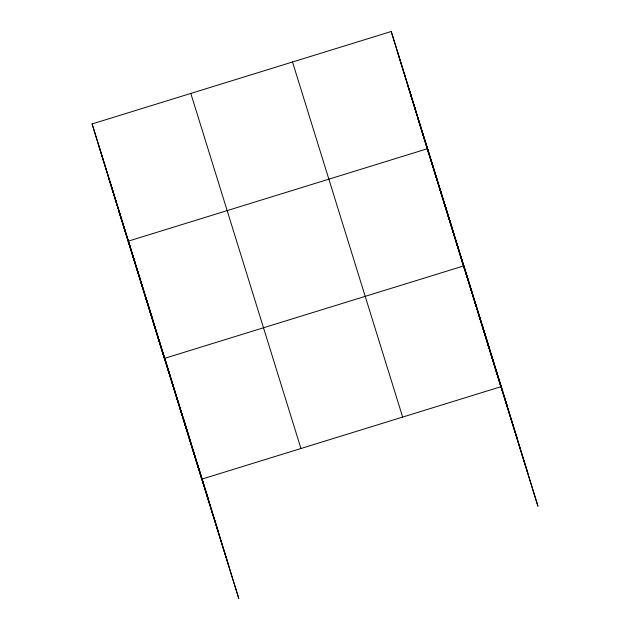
<?xml version="1.0" encoding="UTF-8"?>
<svg xmlns="http://www.w3.org/2000/svg" width="630" height="630" viewBox="0 0 630 630"><rect width="100%" height="100%" fill="white"/><g stroke="black" fill="none" stroke-linecap="round" stroke-linejoin="round"><path stroke-width="0.94" d="M92.098 123.937L238.77 598.5L92.098 123.937L391.23 31.5L537.902 506.063L391.23 31.5M202.238 479.013L501.37 386.576M397.404 51.691L507.544 406.767M407.421 84.459L517.561 439.535M417.745 118.219L527.885 473.295M292.517 62L402.657 417.076M190.811 93.429L300.951 448.505M98.272 144.128L208.412 499.196M108.289 176.896L218.429 531.972M118.613 210.656L228.753 565.732M482.643 326.214L488.817 346.405M500.456 385.339L463.924 265.852L164.792 358.281L201.324 477.776M445.749 207.262L451.923 227.454M464.105 268.167L427.573 148.672L128.441 241.109L164.973 360.604M409.405 90.09L415.579 110.281M183.511 418.643L189.685 438.834M146.617 299.699L152.791 319.89M110.274 182.519L116.448 202.71"/></g></svg>
